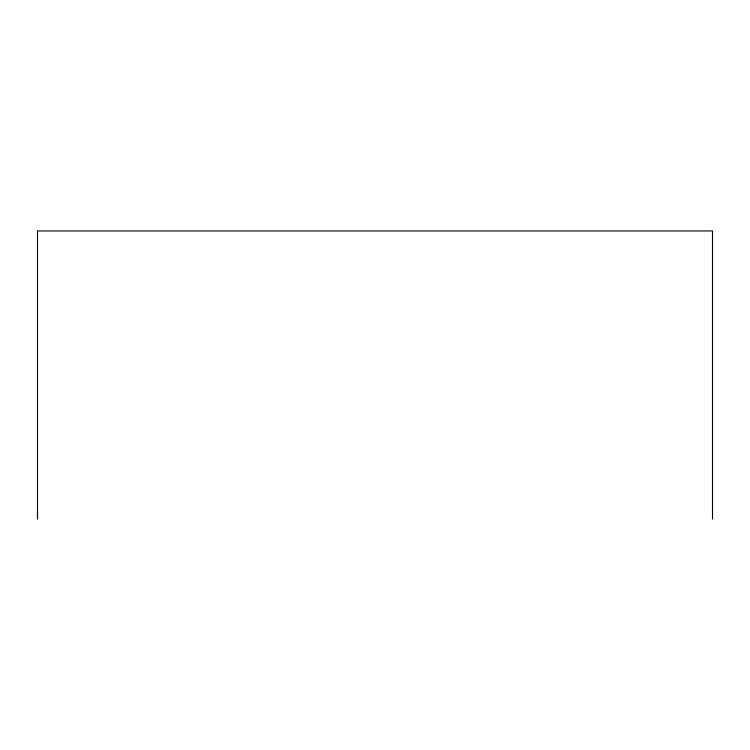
<?xml version="1.0" encoding="UTF-8"?>
<svg xmlns="http://www.w3.org/2000/svg" width="750" height="750" viewBox="0 0 750 750"><rect width="100%" height="100%" fill="white"/><g stroke="black" fill="none" stroke-linecap="round" stroke-linejoin="round"><path stroke-width="1.12" d="M712.5 519.047L712.5 230.953L37.5 230.953L37.5 519.047"/></g></svg>
